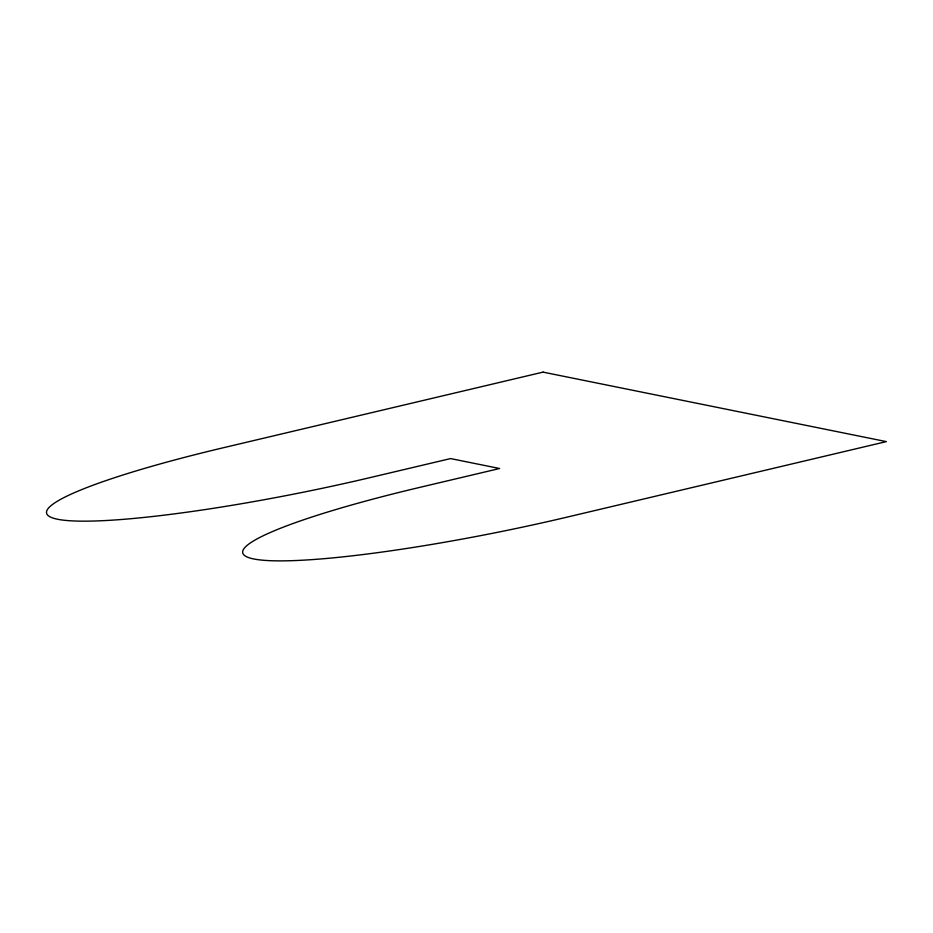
<?xml version="1.0" encoding="UTF-8"?>
<svg xmlns="http://www.w3.org/2000/svg" width="933" height="933" viewBox="0 0 933 933"><rect width="100%" height="100%" fill="white"/><g stroke="black" fill="none" stroke-linecap="round" stroke-linejoin="round"><path stroke-width="1.4" d="M543.041 372.127L223.57 447.688A255.619 30.264 -11.4 0 0 57.531 519.238A255.619 30.264 -11.4 0 0 370.704 477.463L450.569 458.581L499.61 468.506L419.745 487.388A255.619 30.264 -11.4 0 0 253.694 558.949A255.619 30.264 -11.4 0 0 566.867 517.174L886.35 441.612L543.041 372.127"/></g></svg>
